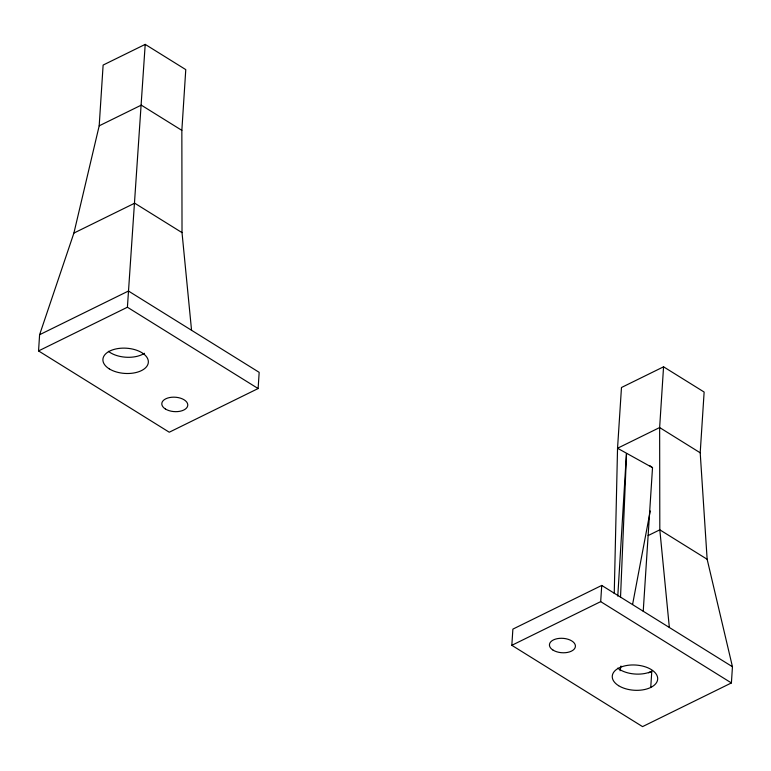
<?xml version="1.0" encoding="UTF-8"?>
<svg xmlns="http://www.w3.org/2000/svg" width="771" height="771" viewBox="0 0 771 771"><rect width="100%" height="100%" fill="white"/><g stroke="black" fill="none" stroke-linecap="round" stroke-linejoin="round"><path stroke-width="1.16" d="M614.246 593.535L617.542 448.25L621.474 387.505L663.561 366.813L704.135 392.044L700.203 452.799L707.142 559.264L732.45 666.742L731.4 682.942L642.551 726.619L511.828 645.317L512.879 629.117L601.737 585.43L732.45 666.742M620.52 597.4L626.534 453.55M617.783 596.137L626.438 453.55M39.6 334.72L128.449 291.033L259.172 372.345L258.121 388.545L169.263 432.223L38.55 350.921L39.6 334.72L73.9 233.073L99.189 125.827L103.121 65.072L145.208 44.381L185.772 69.612L181.85 130.366L182.023 232.63L191.555 330.287M38.55 350.921L127.408 307.234L145.208 44.381M511.828 645.317L600.686 601.631L601.737 585.43M643.226 611.249L652.517 467.66L649.645 465.559M663.561 366.813L659.639 427.558L659.812 529.822L669.344 627.488M650.743 687.453L651.794 671.252A22.764 12.635 3.7 0 1 617.735 668.139M620.067 670.741L620.963 666.009M632.586 604.474L650.242 510.99M99.189 125.827L141.276 105.135L181.85 130.366M73.9 233.073L134.694 203.187L182.023 232.63M648.122 535.575L659.812 529.822L707.142 559.264M648.604 672.823L651.794 671.252M652.517 467.66L617.542 448.25L659.639 427.558L700.203 452.799M127.408 307.234L258.121 388.545M600.686 601.631L731.4 682.942M144.456 353.291A22.764 12.635 3.7 0 1 108.393 351.316M618.602 685.689A22.764 12.635 3.7 0 0 656.815 682.113A22.764 12.635 3.7 0 0 629.493 665.122A22.764 12.635 3.7 0 0 618.602 685.689M553.077 650.136A13.011 7.218 3.7 0 0 574.915 648.093A13.011 7.218 3.7 0 0 559.293 638.378A13.011 7.218 3.7 0 0 553.077 650.136M109.26 368.866A22.764 12.635 3.7 0 0 147.473 365.29A22.764 12.635 3.7 0 0 120.151 348.29A22.764 12.635 3.7 0 0 109.26 368.866M165.437 409.015A13.011 7.218 3.7 0 0 187.276 406.972A13.011 7.218 3.7 0 0 171.654 397.258A13.011 7.218 3.7 0 0 165.437 409.015"/></g></svg>
